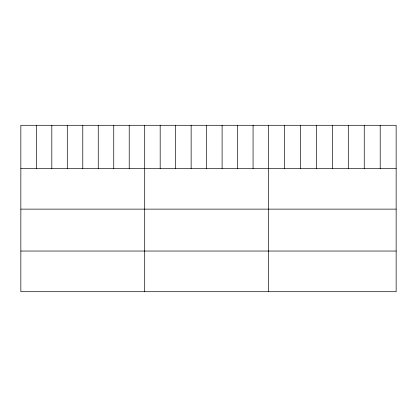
<?xml version="1.0" encoding="UTF-8"?>
<svg xmlns="http://www.w3.org/2000/svg" width="417" height="417" viewBox="0 0 417 417"><rect width="100%" height="100%" fill="white"/><g stroke="black" fill="none" stroke-linecap="round" stroke-linejoin="round"><path stroke-width="0.63" d="M396.15 168.463L396.15 291.707L20.85 291.707L20.85 125.293L396.15 125.293L396.15 168.463L20.85 168.463M20.85 209.131L396.15 209.131M20.85 251.039L396.15 251.039M380.2 125.293L380.2 168.463M364.249 125.293L364.249 168.463M348.299 125.293L348.299 168.463M332.349 125.293L332.349 168.463M316.399 125.293L316.399 168.463M300.448 125.293L300.448 168.463M284.498 125.293L284.498 168.463M268.548 125.293L268.548 291.707M253.067 125.293L253.067 168.463M237.586 125.293L237.586 168.463M222.105 125.293L222.105 168.463M206.623 125.293L206.623 168.463M191.142 125.293L191.142 168.463M175.661 125.293L175.661 168.463M160.18 125.293L160.18 168.463M144.699 125.293L144.699 291.707M129.218 125.293L129.218 168.463M113.737 125.293L113.737 168.463M98.256 125.293L98.256 168.463M82.775 125.293L82.775 168.463M67.293 125.293L67.293 168.463M51.812 125.293L51.812 168.463M36.331 125.293L36.331 168.463"/></g></svg>
